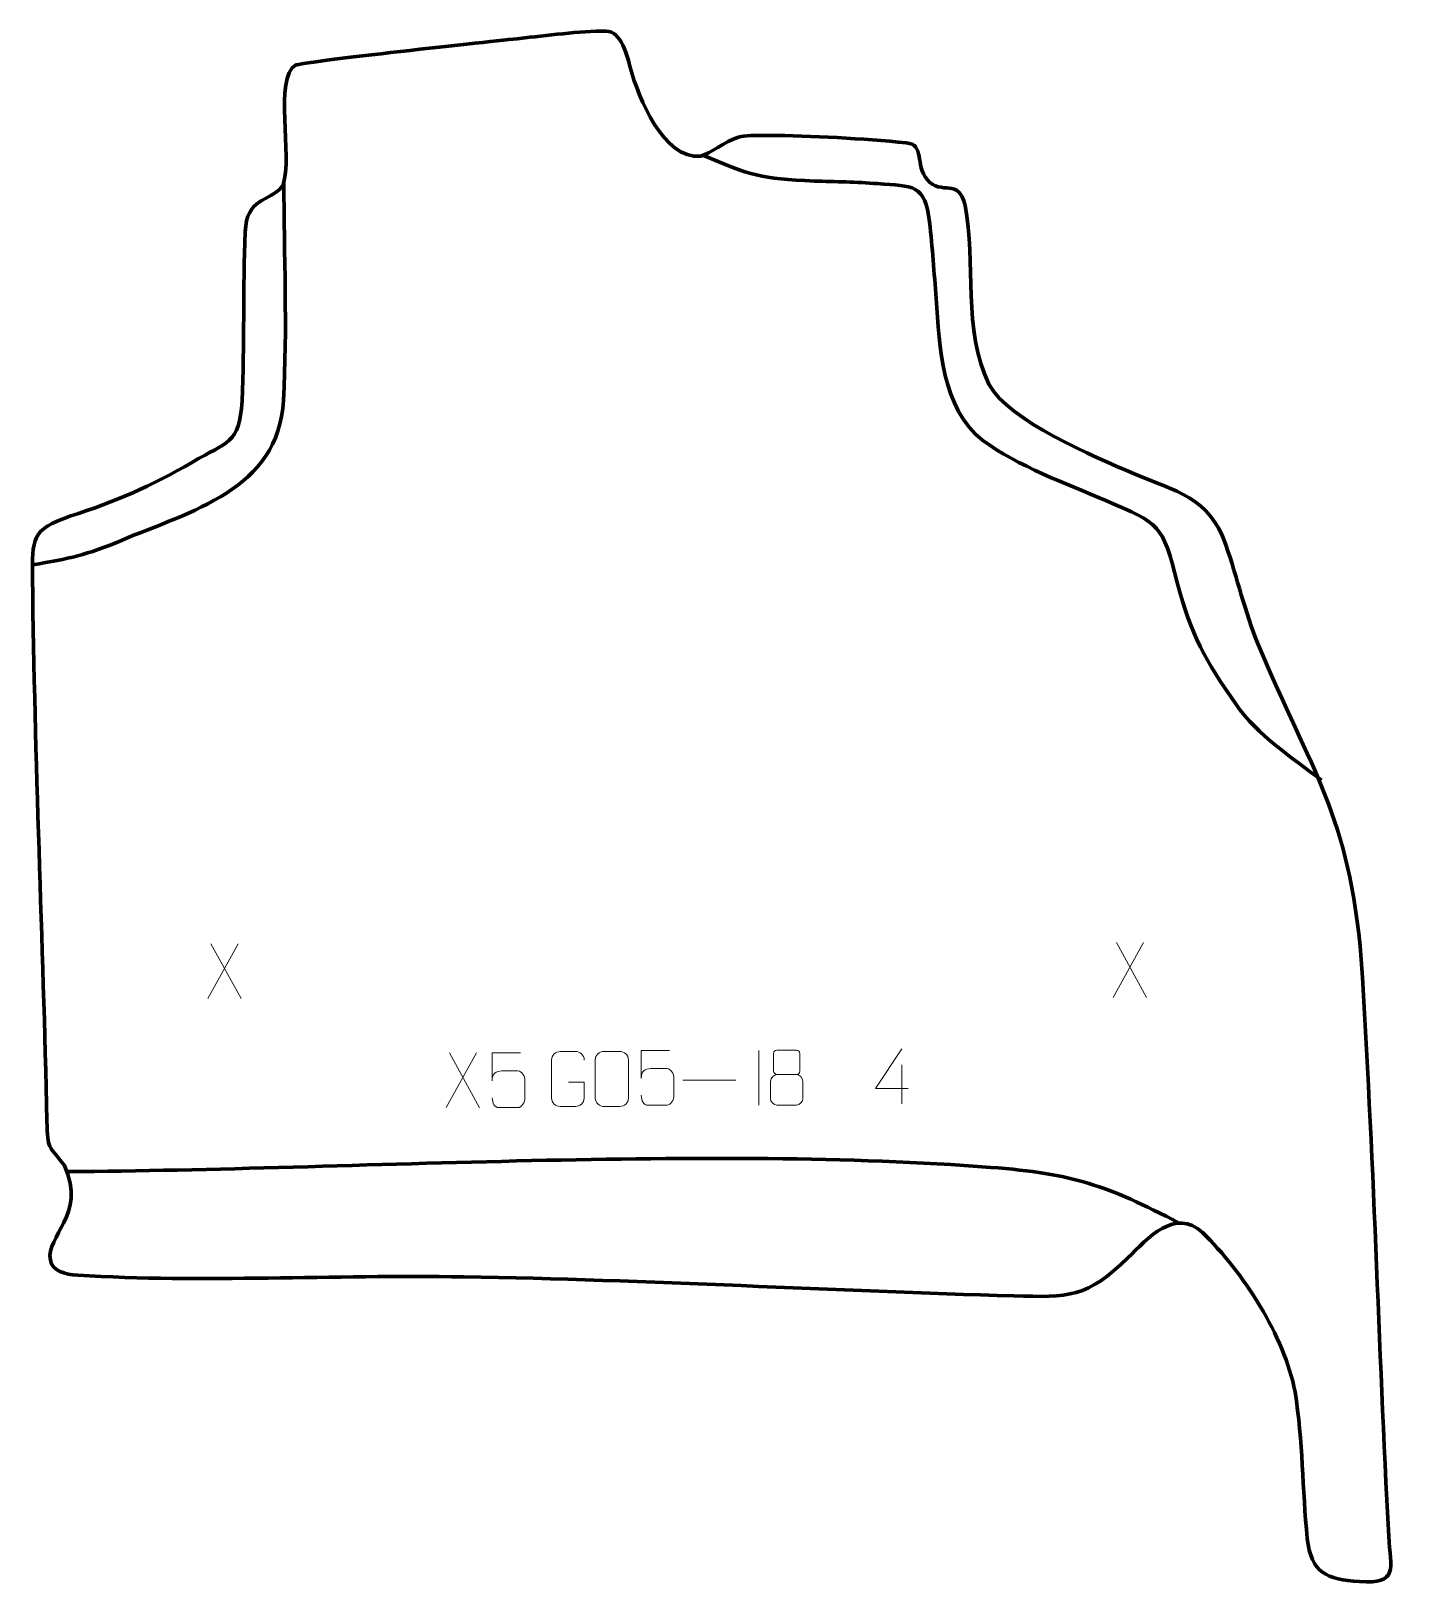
# Model space of a CAD drawing. Header units: millimetres. Extents: x 873 to 1495, y 84 to 790.
import ezdxf

# ---------------------------------------------------------------- set-up
doc = ezdxf.new("R2010")
doc.units = ezdxf.units.MM
doc.header["$MEASUREMENT"] = 0
doc.layers.add('layer 2', color=7, linetype='Continuous')
doc.layers.add('layer 3', color=7, linetype='Continuous')

msp = doc.modelspace()

# ---------------------------------------------------------------- linework, layer by layer
at = {"layer": 'layer 2', "color": 140, "lineweight": 158}
for points, knots in [([(1459.6602, 449.0529), (1446.0221, 459.614), (1430.782, 469.25), (1420.749, 483.5585), (1420.749, 483.5585), (1406.6858, 503.6906), (1400.3289, 514.9867), (1394.0592, 538.9451), (1394.0592, 538.9451), (1387.0727, 565.643), (1386.5538, 565.4507), (1361.6702, 576.1395), (1361.6702, 576.1395), (1343.4741, 583.9557), (1321.6389, 591.8047), (1305.7782, 603.4562), (1305.7782, 603.4562), (1286.9201, 618.2637), (1286.0298, 645.9124), (1284.4536, 667.9434), (1284.4536, 667.9434), (1283.6147, 679.6704), (1282.8169, 691.0833), (1281.4717, 702.7669), (1281.4717, 702.7669), (1279.3473, 720.2079), (1274.2944, 718.9419), (1257.8361, 720.1854), (1257.8361, 720.1854), (1248.2759, 720.9077), (1238.7162, 721.095), (1229.1369, 721.3575), (1229.1369, 721.3575), (1204.4845, 722.461), (1200.5768, 723.7383), (1178.0771, 733.2819)], [0, 0, 0, 0, 0.1, 0.1, 0.1, 0.1, 0.2, 0.2, 0.2, 0.2, 0.3, 0.3, 0.3, 0.3, 0.4, 0.4, 0.4, 0.4, 0.5, 0.5, 0.5, 0.5, 0.6, 0.6, 0.6, 0.6, 0.7, 0.7, 0.7, 0.7, 0.8, 0.8, 0.8, 0.8, 1, 1, 1, 1]), ([(988.1084, 720.9406), (988.1678, 688.2444), (989.6987, 654.2131), (987.9183, 621.6838), (987.9183, 621.6838), (985.6922, 581.0097), (945.4579, 571.2607), (914.3406, 558.0942), (914.3406, 558.0942), (898.3642, 551.3342), (890.6299, 549.8318), (873.8739, 546.946)], [0, 0, 0, 0, 0.25, 0.25, 0.25, 0.25, 0.5, 0.5, 0.5, 0.5, 1, 1, 1, 1]), ([(1394.9672, 247.8673), (1361.8813, 265.0835), (1346.9602, 270.2709), (1309.246, 273.1814), (1309.246, 273.1814), (1181.7076, 283.0232), (1020.1982, 272.1111), (889.51, 271.2266)], [0, 0, 0, 0, 0.33333333, 0.33333333, 0.33333333, 0.33333333, 1, 1, 1, 1])]:
    msp.add_open_spline(points, degree=3, knots=knots, dxfattribs=at)
at = {"layer": 'layer 3', "color": 242, "lineweight": 158}
msp.add_open_spline([(1194.6752, 741.3048), (1188.3149, 739.325), (1181.8677, 733.7704), (1177.3834, 732.6718), (1177.3834, 732.6718), (1160.6556, 731.098), (1149.1875, 759.3744), (1145.6081, 772.4989), (1145.6081, 772.4989), (1144.0838, 778.0885), (1141.7145, 789.4222), (1134.3711, 789.5145), (1134.3711, 789.5145), (1122.8583, 789.529), (1106.9786, 787.4451), (1095.3705, 786.2118), (1095.3705, 786.2118), (1083.5344, 784.9392), (996.2958, 775.6331), (993.3165, 773.9803), (993.3165, 773.9803), (983.4464, 768.5044), (992.2934, 732.2804), (987.7268, 719.7262), (987.7268, 719.7262), (987.7268, 719.7262), (987.0748, 718.6062), (987.0748, 718.6062), (987.0748, 718.6062), (981.209, 711.7478), (971.2, 713.8979), (970.5057, 698.2636), (970.5057, 698.2636), (969.5118, 672.702), (970.2204, 646.8402), (969.0922, 621.4855), (969.0922, 621.4855), (967.9496, 601.873), (962.321, 602.9171), (946.5259, 593.6175), (946.5259, 593.6175), (926.9892, 582.3657), (912.2988, 576.0072), (890.9057, 569.0453), (890.9057, 569.0453), (873.2174, 563.0837), (873.8266, 558.7862), (873.884, 540.7067), (873.884, 540.7067), (874.8128, 458.4401), (878.641, 376.3382), (880.4549, 294.1171), (880.4549, 294.1171), (880.8416, 280.4509), (880.8799, 284.1353), (888.397, 273.978), (888.397, 273.978), (898.5425, 251.2168), (879.8046, 242.2184), (881.9937, 230.9968), (881.9937, 230.9968), (882.9266, 226.2148), (888.2933, 224.4833), (894.4792, 224.1201), (894.4792, 224.1201), (951.206, 220.7892), (1009.9971, 224.3547), (1069.9247, 223.4224), (1069.9247, 223.4224), (1153.63, 222.1201), (1239.057, 216.9399), (1319.7644, 214.7754), (1319.7644, 214.7754), (1344.706, 214.1065), (1353.2289, 213.923), (1371.6408, 232.0599), (1371.6408, 232.0599), (1380.4743, 240.8612), (1393.1227, 255.0641), (1405.5381, 243.6008), (1405.5381, 243.6008), (1423.8457, 225.6466), (1442.7592, 196.6101), (1447.5597, 171.2109), (1447.5597, 171.2109), (1451.2606, 148.7975), (1450.8276, 127.0144), (1453.1318, 104.5909), (1453.1318, 104.5909), (1454.8273, 88.6146), (1461.9966, 86.1306), (1476.8439, 84.9194), (1476.8439, 84.9194), (1494.7885, 83.8749), (1491.0018, 90.6227), (1490.1369, 105.6122), (1490.1369, 105.6122), (1485.5016, 192.8302), (1483.2885, 280.5402), (1477.6499, 367.6194), (1477.6499, 367.6194), (1472.2395, 433.22), (1454.9778, 453.2778), (1430.9586, 510.4114), (1430.9586, 510.4114), (1424.5549, 526.0887), (1421.5316, 540.6342), (1416.1161, 556.0595), (1416.1161, 556.0595), (1408.3676, 578.13), (1393.5726, 580.1759), (1374.1991, 588.4886), (1374.1991, 588.4886), (1356.522, 596.0791), (1317.5645, 612.2192), (1308.4704, 629.0286), (1308.4704, 629.0286), (1296.3145, 653.5924), (1302.8822, 684.4572), (1297.6103, 710.2508), (1297.6103, 710.2508), (1294.9834, 723.1032), (1286.7542, 714.5215), (1280.5053, 721.9053), (1280.5053, 721.9053), (1274.617, 728.8631), (1279.5815, 737.9239), (1270.8786, 738.757), (1270.8786, 738.757), (1251.3456, 740.6271), (1227.5934, 741.9889), (1208.3064, 742.1108), (1208.3064, 742.1108), (1202.4554, 742.1477), (1197.4739, 742.1759), (1194.6752, 741.3048)], degree=3, knots=[0, 0, 0, 0, 0.02857143, 0.02857143, 0.02857143, 0.02857143, 0.05714286, 0.05714286, 0.05714286, 0.05714286, 0.08571429, 0.08571429, 0.08571429, 0.08571429, 0.11428571, 0.11428571, 0.11428571, 0.11428571, 0.14285714, 0.14285714, 0.14285714, 0.14285714, 0.17142857, 0.17142857, 0.17142857, 0.17142857, 0.2, 0.2, 0.2, 0.2, 0.22857143, 0.22857143, 0.22857143, 0.22857143, 0.25714286, 0.25714286, 0.25714286, 0.25714286, 0.28571429, 0.28571429, 0.28571429, 0.28571429, 0.31428571, 0.31428571, 0.31428571, 0.31428571, 0.34285714, 0.34285714, 0.34285714, 0.34285714, 0.37142857, 0.37142857, 0.37142857, 0.37142857, 0.4, 0.4, 0.4, 0.4, 0.42857143, 0.42857143, 0.42857143, 0.42857143, 0.45714286, 0.45714286, 0.45714286, 0.45714286, 0.48571429, 0.48571429, 0.48571429, 0.48571429, 0.51428571, 0.51428571, 0.51428571, 0.51428571, 0.54285714, 0.54285714, 0.54285714, 0.54285714, 0.57142857, 0.57142857, 0.57142857, 0.57142857, 0.6, 0.6, 0.6, 0.6, 0.62857143, 0.62857143, 0.62857143, 0.62857143, 0.65714286, 0.65714286, 0.65714286, 0.65714286, 0.68571429, 0.68571429, 0.68571429, 0.68571429, 0.71428571, 0.71428571, 0.71428571, 0.71428571, 0.74285714, 0.74285714, 0.74285714, 0.74285714, 0.77142857, 0.77142857, 0.77142857, 0.77142857, 0.8, 0.8, 0.8, 0.8, 0.82857143, 0.82857143, 0.82857143, 0.82857143, 0.85714286, 0.85714286, 0.85714286, 0.85714286, 0.88571429, 0.88571429, 0.88571429, 0.88571429, 0.91428571, 0.91428571, 0.91428571, 0.91428571, 0.94285714, 0.94285714, 0.94285714, 0.94285714, 1, 1, 1, 1], dxfattribs=at)
at = {"layer": 'layer 3', "color": 250, "lineweight": 9}
for points in [[(967.2689, 374.8013), (967.2689, 374.8013), (953.5283, 349.9055), (953.5283, 349.9055)], [(954.9829, 374.8013), (954.9829, 374.8013), (968.7235, 349.8478), (968.7235, 349.8478)], [(1378.6961, 375.3305), (1378.6961, 375.3305), (1364.9555, 350.4347), (1364.9555, 350.4347)], [(1366.4101, 375.3305), (1366.4101, 375.3305), (1380.1507, 350.377), (1380.1507, 350.377)], [(1075.5965, 325.2449), (1075.5965, 325.2449), (1061.8559, 300.3491), (1061.8559, 300.3491)], [(1063.3105, 325.2449), (1063.3105, 325.2449), (1077.0511, 300.2914), (1077.0511, 300.2914)], [(1203.9136, 326.3473), (1203.9136, 326.3473), (1203.9136, 301.3732), (1203.9136, 301.3732)], [(1268.8581, 319.7026), (1268.8581, 319.7026), (1268.8581, 302.0379), (1268.8581, 302.0379)], [(1169.429, 312.8315), (1169.429, 312.8315), (1193.407, 312.8315), (1193.407, 312.8315)]]:
    msp.add_open_spline(points, degree=3, dxfattribs=at)
for points, knots in [([(1095.5749, 325.2229), (1095.5749, 325.2229), (1082.7232, 325.2229), (1082.7232, 325.2229), (1082.7232, 325.2229), (1082.7235, 320.9923), (1082.7235, 316.7614), (1082.7232, 312.5302), (1082.7232, 312.5302), (1082.7229, 315.8403), (1084.3539, 316.9121), (1087.1659, 316.9726), (1087.1659, 316.9726), (1089.6055, 316.9729), (1092.045, 316.9729), (1094.4842, 316.9726), (1094.4842, 316.9726), (1096.134, 316.9794), (1097.6089, 314.5989), (1097.6374, 312.5302), (1097.6374, 312.5302), (1097.6371, 309.9429), (1097.6371, 307.3553), (1097.6374, 304.7676), (1097.6374, 304.7676), (1097.6836, 302.8082), (1096.1842, 300.3719), (1094.5583, 300.3134), (1094.5583, 300.3134), (1092.6018, 300.3137), (1087.7068, 300.3137), (1085.7498, 300.3134), (1085.7498, 300.3134), (1083.9043, 300.3046), (1082.7972, 302.2694), (1082.7764, 304.8205)], [0, 0, 0, 0, 0.1, 0.1, 0.1, 0.1, 0.2, 0.2, 0.2, 0.2, 0.3, 0.3, 0.3, 0.3, 0.4, 0.4, 0.4, 0.4, 0.5, 0.5, 0.5, 0.5, 0.6, 0.6, 0.6, 0.6, 0.7, 0.7, 0.7, 0.7, 0.8, 0.8, 0.8, 0.8, 1, 1, 1, 1]), ([(1117.4159, 311.8408), (1117.4159, 311.8408), (1124.584, 311.8408), (1124.584, 311.8408), (1124.584, 311.8408), (1124.584, 311.8408), (1124.584, 304.6727), (1124.584, 304.6727), (1124.584, 304.6727), (1124.4443, 302.3493), (1122.7671, 300.8697), (1120.6193, 300.8589), (1120.6193, 300.8589), (1118.2875, 300.8593), (1115.9555, 300.8593), (1113.624, 300.8589), (1113.624, 300.8589), (1111.6991, 300.7535), (1109.7269, 302.638), (1109.7381, 304.6553), (1109.7381, 304.6553), (1109.7385, 310.4254), (1109.7385, 316.1951), (1109.7381, 321.9644), (1109.7381, 321.9644), (1109.7423, 324.1025), (1111.4891, 325.8217), (1113.6414, 325.8083), (1113.6414, 325.8083), (1115.9671, 325.8083), (1118.2932, 325.8083), (1120.6193, 325.8083), (1120.6193, 325.8083), (1122.566, 325.8437), (1124.5574, 324.3522), (1124.584, 321.9145)], [0, 0, 0, 0, 0.1, 0.1, 0.1, 0.1, 0.2, 0.2, 0.2, 0.2, 0.3, 0.3, 0.3, 0.3, 0.4, 0.4, 0.4, 0.4, 0.5, 0.5, 0.5, 0.5, 0.6, 0.6, 0.6, 0.6, 0.7, 0.7, 0.7, 0.7, 0.8, 0.8, 0.8, 0.8, 1, 1, 1, 1]), ([(1133.5803, 325.8311), (1135.9464, 325.8311), (1138.3129, 325.8311), (1140.6794, 325.8311), (1140.6794, 325.8311), (1142.6599, 325.8667), (1144.6859, 324.3724), (1144.713, 321.9303), (1144.713, 321.9303), (1144.7126, 316.1729), (1144.7126, 310.4151), (1144.713, 304.6569), (1144.713, 304.6569), (1144.5709, 302.3293), (1142.8645, 300.847), (1140.6794, 300.8362), (1140.6794, 300.8362), (1138.307, 300.8366), (1135.9346, 300.8366), (1133.5626, 300.8362), (1133.5626, 300.8362), (1131.6041, 300.7306), (1129.5977, 302.6185), (1129.6091, 304.6395), (1129.6091, 304.6395), (1129.6095, 310.4201), (1129.6095, 316.2004), (1129.6091, 321.9802), (1129.6091, 321.9802), (1129.6134, 324.1222), (1131.3905, 325.8447), (1133.5803, 325.8311)], [0, 0, 0, 0, 0.11111111, 0.11111111, 0.11111111, 0.11111111, 0.22222222, 0.22222222, 0.22222222, 0.22222222, 0.33333333, 0.33333333, 0.33333333, 0.33333333, 0.44444444, 0.44444444, 0.44444444, 0.44444444, 0.55555556, 0.55555556, 0.55555556, 0.55555556, 0.66666667, 0.66666667, 0.66666667, 0.66666667, 0.77777778, 0.77777778, 0.77777778, 0.77777778, 1, 1, 1, 1]), ([(1163.3077, 326.315), (1163.3077, 326.315), (1150.456, 326.315), (1150.456, 326.315), (1150.456, 326.315), (1150.4563, 322.0844), (1150.4563, 317.8535), (1150.456, 313.6223), (1150.456, 313.6223), (1150.4557, 316.9324), (1152.0867, 318.0042), (1154.8987, 318.0647), (1154.8987, 318.0647), (1157.3383, 318.065), (1159.7778, 318.065), (1162.217, 318.0647), (1162.217, 318.0647), (1163.8668, 318.0715), (1165.3417, 315.691), (1165.3702, 313.6223), (1165.3702, 313.6223), (1165.3699, 311.035), (1165.3699, 308.4474), (1165.3702, 305.8597), (1165.3702, 305.8597), (1165.4164, 303.9003), (1163.917, 301.464), (1162.2911, 301.4055), (1162.2911, 301.4055), (1160.3346, 301.4058), (1155.4396, 301.4058), (1153.4826, 301.4055), (1153.4826, 301.4055), (1151.6371, 301.3967), (1150.53, 303.3615), (1150.5092, 305.9126)], [0, 0, 0, 0, 0.1, 0.1, 0.1, 0.1, 0.2, 0.2, 0.2, 0.2, 0.3, 0.3, 0.3, 0.3, 0.4, 0.4, 0.4, 0.4, 0.5, 0.5, 0.5, 0.5, 0.6, 0.6, 0.6, 0.6, 0.7, 0.7, 0.7, 0.7, 0.8, 0.8, 0.8, 0.8, 1, 1, 1, 1]), ([(1210.6068, 324.9371), (1210.6068, 322.7241), (1210.6068, 319.0418), (1210.6068, 316.8285), (1210.6068, 316.8285), (1210.6218, 316.3211), (1211.4292, 315.3897), (1212.1293, 315.3909), (1212.1293, 315.3909), (1215.0992, 315.3911), (1218.0694, 315.3062), (1221.0398, 315.3059), (1221.0398, 315.3059), (1221.8369, 315.3101), (1222.5576, 316.1004), (1222.555, 316.8211), (1222.555, 316.8211), (1222.5547, 319.0371), (1222.5547, 322.7218), (1222.555, 324.9371), (1222.555, 324.9371), (1222.5365, 325.6479), (1221.9251, 326.4083), (1221.0912, 326.4009), (1221.0912, 326.4009), (1218.0741, 326.4006), (1215.0572, 326.4006), (1212.0406, 326.4009), (1212.0406, 326.4009), (1211.4142, 326.4085), (1210.5901, 325.6975), (1210.6068, 324.9371)], [0, 0, 0, 0, 0.11111111, 0.11111111, 0.11111111, 0.11111111, 0.22222222, 0.22222222, 0.22222222, 0.22222222, 0.33333333, 0.33333333, 0.33333333, 0.33333333, 0.44444444, 0.44444444, 0.44444444, 0.44444444, 0.55555556, 0.55555556, 0.55555556, 0.55555556, 0.66666667, 0.66666667, 0.66666667, 0.66666667, 0.77777778, 0.77777778, 0.77777778, 0.77777778, 1, 1, 1, 1]), ([(1271.8022, 308.9415), (1271.8022, 308.9415), (1256.9805, 308.9415), (1256.9805, 308.9415), (1256.9805, 308.9415), (1256.9805, 308.9415), (1268.8581, 327.012), (1268.8581, 327.012)], [0, 0, 0, 0, 0.33333333, 0.33333333, 0.33333333, 0.33333333, 1, 1, 1, 1]), ([(1209.148, 312.4189), (1209.148, 309.2481), (1209.148, 307.546), (1209.148, 304.3746), (1209.148, 304.3746), (1209.1395, 303.1527), (1210.8374, 301.46), (1212.09, 301.4515), (1212.09, 301.4515), (1215.0731, 301.4518), (1218.0564, 301.4518), (1221.0398, 301.4515), (1221.0398, 301.4515), (1222.3631, 301.4632), (1223.9835, 303.0848), (1223.9724, 304.384), (1223.9724, 304.384), (1223.9721, 307.5522), (1223.9721, 309.251), (1223.9724, 312.4189), (1223.9724, 312.4189), (1223.9027, 313.7993), (1222.3249, 315.3779), (1221.0195, 315.3718), (1221.0195, 315.3718), (1218.0429, 315.3715), (1215.0663, 315.3715), (1212.09, 315.3718), (1212.09, 315.3718), (1211.0105, 315.3782), (1209.1642, 313.7993), (1209.148, 312.4189)], [0, 0, 0, 0, 0.11111111, 0.11111111, 0.11111111, 0.11111111, 0.22222222, 0.22222222, 0.22222222, 0.22222222, 0.33333333, 0.33333333, 0.33333333, 0.33333333, 0.44444444, 0.44444444, 0.44444444, 0.44444444, 0.55555556, 0.55555556, 0.55555556, 0.55555556, 0.66666667, 0.66666667, 0.66666667, 0.66666667, 0.77777778, 0.77777778, 0.77777778, 0.77777778, 1, 1, 1, 1])]:
    msp.add_open_spline(points, degree=3, knots=knots, dxfattribs=at)

doc.saveas('drawing.dxf')
